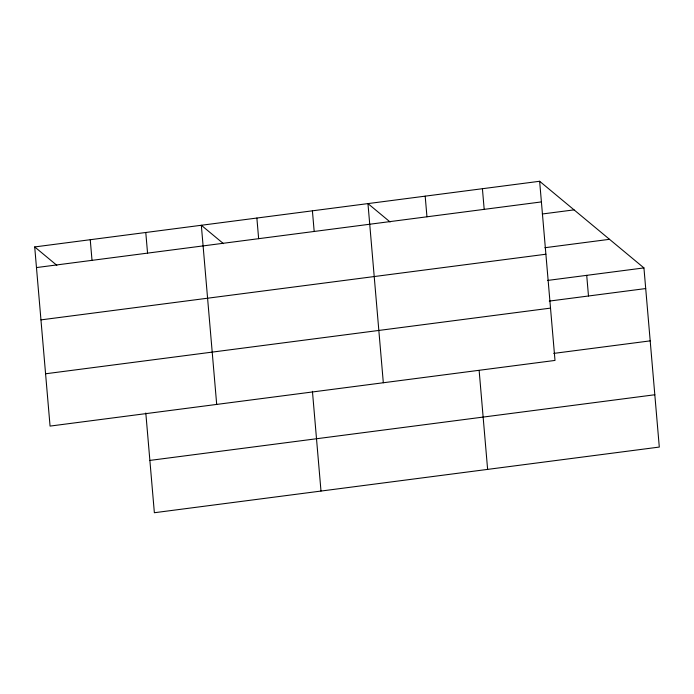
<?xml version="1.0" encoding="UTF-8"?>
<svg xmlns="http://www.w3.org/2000/svg" width="694" height="694" viewBox="0 0 694 694"><rect width="100%" height="100%" fill="white"/><g stroke="black" fill="none" stroke-linecap="round" stroke-linejoin="round"><path stroke-width="1.04" d="M539.637 181.273L555 360.429L50.063 426.09L34.7 246.934L539.637 181.273L643.937 267.91L659.3 447.066L154.363 512.727L145.809 412.991M36.47 267.572L541.407 201.919M542.266 213.995L574.059 209.866M544.877 247.723L609.523 239.317M40.955 319.882L545.892 254.23M547.505 280.445L643.937 267.91M549.275 301.092L645.706 288.557M45.578 373.78L550.516 308.119M553.76 353.402L650.191 340.867M149.878 460.417L654.815 394.756M390.089 221.976L367.959 203.594L383.322 382.758M223.459 243.646L201.329 225.264L216.693 404.42M34.7 246.934L56.83 265.308M586.716 275.353L588.486 295.991M482.417 188.716L484.186 209.362M479.164 370.735L487.622 469.396M425.188 196.159L426.957 216.797M312.413 210.82L314.182 231.466M312.439 391.321L320.992 491.057M256.875 218.046L258.645 238.684M145.783 232.49L147.553 253.128M90.246 239.708L92.016 260.354"/></g></svg>
